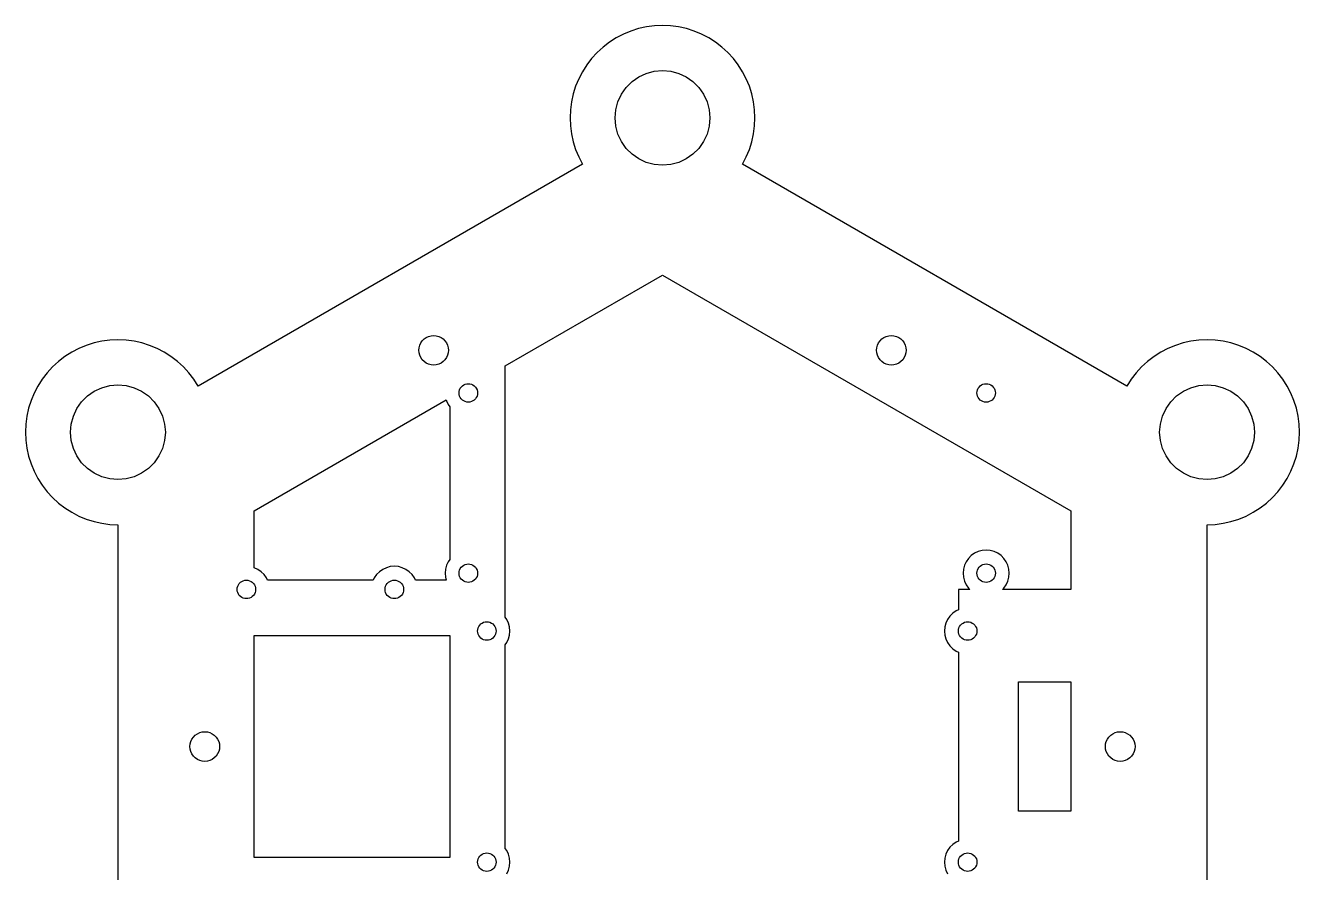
# Model space of a CAD drawing. Header units: metres. Extents: x -69 to 69, y -78 to 78.
# Drawn here: x -68.9 to 68.9, y -13.6 to 78 of the extents above; entities that cross this region are included whole.
import ezdxf

# ---------------------------------------------------------------- set-up
doc = ezdxf.new("R2010")
doc.units = ezdxf.units.M

msp = doc.modelspace()

# ---------------------------------------------------------------- linework, layer by layer
for p, q in [((-3.4202, 77.3969), (-4.22618, 77.0631)), ((-2.58819, 77.6593), (-3.4202, 77.3969)), ((-1.73648, 77.8481), (-2.58819, 77.6593)), ((-0.87156, 77.9619), (-1.73648, 77.8481)), ((0, 78), (-0.87156, 77.9619)), ((0.87156, 77.9619), (0, 78)), ((1.73648, 77.8481), (0.87156, 77.9619)), ((2.58819, 77.6593), (1.73648, 77.8481)), ((3.4202, 77.3969), (2.58819, 77.6593)), ((4.22618, 77.0631), (3.4202, 77.3969)), ((-5.73576, 76.1915), (-6.42788, 75.6604)), ((-5, 76.6603), (-5.73576, 76.1915)), ((-4.22618, 77.0631), (-5, 76.6603)), ((5, 76.6603), (4.22618, 77.0631)), ((5.73576, 76.1915), (5, 76.6603)), ((6.42788, 75.6604), (5.73576, 76.1915)), ((-7.66044, 74.4279), (-8.19152, 73.7358)), ((-7.07107, 75.0711), (-7.66044, 74.4279)), ((-6.42788, 75.6604), (-7.07107, 75.0711)), ((7.07107, 75.0711), (6.42788, 75.6604)), ((7.66044, 74.4279), (7.07107, 75.0711)), ((8.19152, 73.7358), (7.66044, 74.4279)), ((-8.19152, 73.7358), (-8.66025, 73)), ((-1.75285, 72.8159), (-0.88995, 73.0471)), ((-0.88995, 73.0471), (0, 73.125)), ((0, 73.125), (0.88995, 73.0471)), ((0.88995, 73.0471), (1.75285, 72.8159)), ((8.66025, 73), (8.19152, 73.7358)), ((-9.06308, 72.2262), (-9.39693, 71.4202)), ((-8.66025, 73), (-9.06308, 72.2262)), ((-3.92598, 71.2943), (-3.29429, 71.926)), ((-3.29429, 71.926), (-2.5625, 72.4384)), ((-2.5625, 72.4384), (-1.75285, 72.8159)), ((1.75285, 72.8159), (2.5625, 72.4384)), ((2.5625, 72.4384), (3.29429, 71.926)), ((3.29429, 71.926), (3.92598, 71.2943)), ((9.06308, 72.2262), (8.66025, 73)), ((9.39693, 71.4202), (9.06308, 72.2262)), ((-9.65926, 70.5882), (-9.84808, 69.7365)), ((-9.39693, 71.4202), (-9.65926, 70.5882)), ((-4.81592, 69.7529), (-4.43838, 70.5625)), ((-4.43838, 70.5625), (-3.92598, 71.2943)), ((3.92598, 71.2943), (4.43838, 70.5625)), ((4.43838, 70.5625), (4.81592, 69.7529)), ((9.65926, 70.5882), (9.39693, 71.4202)), ((9.84808, 69.7365), (9.65926, 70.5882)), ((-9.84808, 69.7365), (-9.96195, 68.8716)), ((-5.125, 68), (-5.04714, 68.8899)), ((-5.04714, 68.8899), (-4.81592, 69.7529)), ((4.81592, 69.7529), (5.04714, 68.8899)), ((5.04714, 68.8899), (5.125, 68)), ((9.96195, 68.8716), (9.84808, 69.7365)), ((-9.96195, 68.8716), (-10, 68)), ((-10, 68), (-9.96195, 67.1284)), ((-5.04714, 67.1101), (-5.125, 68)), ((5.125, 68), (5.04714, 67.1101)), ((10, 68), (9.96195, 68.8716)), ((9.96195, 67.1284), (10, 68)), ((-9.96195, 67.1284), (-9.84808, 66.2635)), ((-9.84808, 66.2635), (-9.65926, 65.4118)), ((-4.81592, 66.2471), (-5.04714, 67.1101)), ((-4.43838, 65.4375), (-4.81592, 66.2471)), ((4.81592, 66.2471), (4.43838, 65.4375)), ((5.04714, 67.1101), (4.81592, 66.2471)), ((9.65926, 65.4118), (9.84808, 66.2635)), ((9.84808, 66.2635), (9.96195, 67.1284)), ((-9.65926, 65.4118), (-9.39693, 64.5798)), ((-3.92598, 64.7057), (-4.43838, 65.4375)), ((4.43838, 65.4375), (3.92598, 64.7057)), ((9.39693, 64.5798), (9.65926, 65.4118)), ((-9.39693, 64.5798), (-9.06308, 63.7738)), ((-9.06308, 63.7738), (-8.66025, 63)), ((-3.29429, 64.074), (-3.92598, 64.7057)), ((-2.5625, 63.5616), (-3.29429, 64.074)), ((-1.75285, 63.1841), (-2.5625, 63.5616)), ((2.5625, 63.5616), (1.75285, 63.1841)), ((3.29429, 64.074), (2.5625, 63.5616)), ((3.92598, 64.7057), (3.29429, 64.074)), ((8.66025, 63), (9.06308, 63.7738)), ((9.06308, 63.7738), (9.39693, 64.5798)), ((-8.66025, 63), (-50.2295, 39)), ((-0.88995, 62.9529), (-1.75285, 63.1841)), ((0, 62.875), (-0.88995, 62.9529)), ((0.88995, 62.9529), (0, 62.875)), ((1.75285, 63.1841), (0.88995, 62.9529)), ((50.2295, 39), (8.66025, 63)), ((-17, 41.185), (0, 51)), ((0, 51), (44.1673, 25.5)), ((-25.9757, 43.8967), (-25.7785, 44.0939)), ((-25.7785, 44.0939), (-25.55, 44.2539)), ((-25.55, 44.2539), (-25.2972, 44.3718)), ((-25.2972, 44.3718), (-25.0278, 44.4439)), ((-25.0278, 44.4439), (-24.75, 44.4683)), ((-24.75, 44.4683), (-24.4722, 44.4439)), ((-24.4722, 44.4439), (-24.2028, 44.3718)), ((-24.2028, 44.3718), (-23.95, 44.2539)), ((-23.95, 44.2539), (-23.7215, 44.0939)), ((-23.7215, 44.0939), (-23.5243, 43.8967)), ((23.5243, 43.8967), (23.7215, 44.0939)), ((23.7215, 44.0939), (23.95, 44.2539)), ((23.95, 44.2539), (24.2028, 44.3718)), ((24.2028, 44.3718), (24.4722, 44.4439)), ((24.4722, 44.4439), (24.75, 44.4683)), ((24.75, 44.4683), (25.0278, 44.4439)), ((25.0278, 44.4439), (25.2972, 44.3718)), ((25.2972, 44.3718), (25.55, 44.2539)), ((25.55, 44.2539), (25.7785, 44.0939)), ((25.7785, 44.0939), (25.9757, 43.8967)), ((-63.1159, 43.0631), (-63.8897, 42.6603)), ((-62.3099, 43.3969), (-63.1159, 43.0631)), ((-61.4779, 43.6593), (-62.3099, 43.3969)), ((-60.6262, 43.8481), (-61.4779, 43.6593)), ((-59.7613, 43.9619), (-60.6262, 43.8481)), ((-58.8897, 44), (-59.7613, 43.9619)), ((-58.0182, 43.9619), (-58.8897, 44)), ((-57.1532, 43.8481), (-58.0182, 43.9619)), ((-56.3015, 43.6593), (-57.1532, 43.8481)), ((-55.4695, 43.3969), (-56.3015, 43.6593)), ((-54.6635, 43.0631), (-55.4695, 43.3969)), ((-53.8897, 42.6603), (-54.6635, 43.0631)), ((-26.35, 42.8683), (-26.3257, 43.1461)), ((-26.3257, 42.5904), (-26.35, 42.8683)), ((-26.3257, 43.1461), (-26.2535, 43.4155)), ((-26.2535, 43.4155), (-26.1356, 43.6683)), ((-26.1356, 43.6683), (-25.9757, 43.8967)), ((-23.5243, 43.8967), (-23.3644, 43.6683)), ((-23.3644, 43.6683), (-23.2465, 43.4155)), ((-23.2465, 43.4155), (-23.1743, 43.1461)), ((-23.1743, 43.1461), (-23.15, 42.8683)), ((-23.15, 42.8683), (-23.1743, 42.5904)), ((23.15, 42.8683), (23.1743, 43.1461)), ((23.1743, 42.5904), (23.15, 42.8683)), ((23.1743, 43.1461), (23.2465, 43.4155)), ((23.2465, 43.4155), (23.3644, 43.6683)), ((23.3644, 43.6683), (23.5243, 43.8967)), ((25.9757, 43.8967), (26.1356, 43.6683)), ((26.1356, 43.6683), (26.2535, 43.4155)), ((26.2535, 43.4155), (26.3257, 43.1461)), ((26.3257, 43.1461), (26.35, 42.8683)), ((26.35, 42.8683), (26.3257, 42.5904)), ((54.6635, 43.0631), (53.8897, 42.6603)), ((55.4695, 43.3969), (54.6635, 43.0631)), ((56.3015, 43.6593), (55.4695, 43.3969)), ((57.1532, 43.8481), (56.3015, 43.6593)), ((58.0182, 43.9619), (57.1532, 43.8481)), ((58.8897, 44), (58.0182, 43.9619)), ((59.7613, 43.9619), (58.8897, 44)), ((60.6262, 43.8481), (59.7613, 43.9619)), ((61.4779, 43.6593), (60.6262, 43.8481)), ((62.3099, 43.3969), (61.4779, 43.6593)), ((63.1159, 43.0631), (62.3099, 43.3969)), ((63.8897, 42.6603), (63.1159, 43.0631)), ((-65.3176, 41.6604), (-65.9608, 41.0711)), ((-64.6255, 42.1915), (-65.3176, 41.6604)), ((-63.8897, 42.6603), (-64.6255, 42.1915)), ((-53.154, 42.1915), (-53.8897, 42.6603)), ((-52.4619, 41.6604), (-53.154, 42.1915)), ((-51.8187, 41.0711), (-52.4619, 41.6604)), ((-26.2535, 42.321), (-26.3257, 42.5904)), ((-26.1356, 42.0683), (-26.2535, 42.321)), ((-25.9757, 41.8398), (-26.1356, 42.0683)), ((-25.7785, 41.6426), (-25.9757, 41.8398)), ((-25.55, 41.4826), (-25.7785, 41.6426)), ((-25.2972, 41.3647), (-25.55, 41.4826)), ((-25.0278, 41.2926), (-25.2972, 41.3647)), ((-24.2028, 41.3647), (-24.4722, 41.2926)), ((-23.95, 41.4826), (-24.2028, 41.3647)), ((-23.7215, 41.6426), (-23.95, 41.4826)), ((-23.5243, 41.8398), (-23.7215, 41.6426)), ((-23.3644, 42.0683), (-23.5243, 41.8398)), ((-23.2465, 42.321), (-23.3644, 42.0683)), ((-23.1743, 42.5904), (-23.2465, 42.321)), ((23.2465, 42.321), (23.1743, 42.5904)), ((23.3644, 42.0683), (23.2465, 42.321)), ((23.5243, 41.8398), (23.3644, 42.0683)), ((23.7215, 41.6426), (23.5243, 41.8398)), ((23.95, 41.4826), (23.7215, 41.6426)), ((24.2028, 41.3647), (23.95, 41.4826)), ((24.4722, 41.2926), (24.2028, 41.3647)), ((25.2972, 41.3647), (25.0278, 41.2926)), ((25.55, 41.4826), (25.2972, 41.3647)), ((25.7785, 41.6426), (25.55, 41.4826)), ((25.9757, 41.8398), (25.7785, 41.6426)), ((26.1356, 42.0683), (25.9757, 41.8398)), ((26.2535, 42.321), (26.1356, 42.0683)), ((26.3257, 42.5904), (26.2535, 42.321)), ((52.4619, 41.6604), (51.8187, 41.0711)), ((53.154, 42.1915), (52.4619, 41.6604)), ((53.8897, 42.6603), (53.154, 42.1915)), ((64.6255, 42.1915), (63.8897, 42.6603)), ((65.3176, 41.6604), (64.6255, 42.1915)), ((65.9608, 41.0711), (65.3176, 41.6604)), ((-66.5502, 40.4279), (-67.0812, 39.7358)), ((-65.9608, 41.0711), (-66.5502, 40.4279)), ((-51.2293, 40.4279), (-51.8187, 41.0711)), ((-50.6982, 39.7358), (-51.2293, 40.4279)), ((-24.75, 41.2683), (-25.0278, 41.2926)), ((-24.4722, 41.2926), (-24.75, 41.2683)), ((-17, 13.9857), (-17, 41.185)), ((24.75, 41.2683), (24.4722, 41.2926)), ((25.0278, 41.2926), (24.75, 41.2683)), ((51.2293, 40.4279), (50.6982, 39.7358)), ((51.8187, 41.0711), (51.2293, 40.4279)), ((66.5502, 40.4279), (65.9608, 41.0711)), ((67.0812, 39.7358), (66.5502, 40.4279)), ((-67.55, 39), (-67.9528, 38.2262)), ((-67.0812, 39.7358), (-67.55, 39)), ((-61.4522, 38.4384), (-60.6426, 38.8159)), ((-60.6426, 38.8159), (-59.7797, 39.0471)), ((-59.7797, 39.0471), (-58.8897, 39.125)), ((-58.8897, 39.125), (-57.9998, 39.0471)), ((-57.9998, 39.0471), (-57.1369, 38.8159)), ((-57.1369, 38.8159), (-56.3272, 38.4384)), ((-50.2295, 39), (-50.6982, 39.7358)), ((-21.9848, 38.4236), (-21.9397, 38.592)), ((-21.9397, 38.592), (-21.866, 38.75)), ((-21.866, 38.75), (-21.766, 38.8928)), ((-21.766, 38.8928), (-21.6428, 39.016)), ((-21.6428, 39.016), (-21.5, 39.116)), ((-21.5, 39.116), (-21.342, 39.1897)), ((-21.342, 39.1897), (-21.1736, 39.2348)), ((-21.1736, 39.2348), (-21, 39.25)), ((-21, 39.25), (-20.8264, 39.2348)), ((-20.8264, 39.2348), (-20.658, 39.1897)), ((-20.658, 39.1897), (-20.5, 39.116)), ((-20.5, 39.116), (-20.3572, 39.016)), ((-20.3572, 39.016), (-20.234, 38.8928)), ((-20.234, 38.8928), (-20.134, 38.75)), ((-20.134, 38.75), (-20.0603, 38.592)), ((-20.0603, 38.592), (-20.0152, 38.4236)), ((34.0152, 38.4236), (34.0603, 38.592)), ((34.0603, 38.592), (34.134, 38.75)), ((34.134, 38.75), (34.234, 38.8928)), ((34.234, 38.8928), (34.3572, 39.016)), ((34.3572, 39.016), (34.5, 39.116)), ((34.5, 39.116), (34.658, 39.1897)), ((34.658, 39.1897), (34.8264, 39.2348)), ((34.8264, 39.2348), (35, 39.25)), ((35, 39.25), (35.1736, 39.2348)), ((35.1736, 39.2348), (35.342, 39.1897)), ((35.342, 39.1897), (35.5, 39.116)), ((35.5, 39.116), (35.6428, 39.016)), ((35.6428, 39.016), (35.766, 38.8928)), ((35.766, 38.8928), (35.866, 38.75)), ((35.866, 38.75), (35.9397, 38.592)), ((35.9397, 38.592), (35.9848, 38.4236)), ((50.6982, 39.7358), (50.2295, 39)), ((50.2295, 39), (50.2295, 39)), ((56.3272, 38.4384), (57.1369, 38.8159)), ((57.1369, 38.8159), (57.9998, 39.0471)), ((57.9998, 39.0471), (58.8897, 39.125)), ((58.8897, 39.125), (59.7797, 39.0471)), ((59.7797, 39.0471), (60.6426, 38.8159)), ((60.6426, 38.8159), (61.4522, 38.4384)), ((67.55, 39), (67.0812, 39.7358)), ((67.9528, 38.2262), (67.55, 39)), ((-68.2867, 37.4202), (-68.549, 36.5882)), ((-67.9528, 38.2262), (-68.2867, 37.4202)), ((-63.3281, 36.5625), (-62.8157, 37.2943)), ((-62.8157, 37.2943), (-62.184, 37.926)), ((-62.184, 37.926), (-61.4522, 38.4384)), ((-56.3272, 38.4384), (-55.5954, 37.926)), ((-55.5954, 37.926), (-54.9637, 37.2943)), ((-54.9637, 37.2943), (-54.4513, 36.5625)), ((-44.1673, 25.5), (-23.3781, 37.5027)), ((-23.3781, 37.5027), (-23.3492, 37.3949)), ((-23.3492, 37.3949), (-23.1651, 37)), ((-22, 38.25), (-21.9848, 38.4236)), ((-21.9848, 38.0764), (-22, 38.25)), ((-21.9397, 37.908), (-21.9848, 38.0764)), ((-21.866, 37.75), (-21.9397, 37.908)), ((-21.766, 37.6072), (-21.866, 37.75)), ((-21.6428, 37.484), (-21.766, 37.6072)), ((-21.5, 37.384), (-21.6428, 37.484)), ((-21.342, 37.3103), (-21.5, 37.384)), ((-21.1736, 37.2652), (-21.342, 37.3103)), ((-21, 37.25), (-21.1736, 37.2652)), ((-20.8264, 37.2652), (-21, 37.25)), ((-20.658, 37.3103), (-20.8264, 37.2652)), ((-20.5, 37.384), (-20.658, 37.3103)), ((-20.3572, 37.484), (-20.5, 37.384)), ((-20.234, 37.6072), (-20.3572, 37.484)), ((-20.134, 37.75), (-20.234, 37.6072)), ((-20.0603, 37.908), (-20.134, 37.75)), ((-20.0152, 38.0764), (-20.0603, 37.908)), ((-20.0152, 38.4236), (-20, 38.25)), ((-20, 38.25), (-20.0152, 38.0764)), ((34, 38.25), (34.0152, 38.4236)), ((34.0152, 38.0764), (34, 38.25)), ((34.0603, 37.908), (34.0152, 38.0764)), ((34.134, 37.75), (34.0603, 37.908)), ((34.234, 37.6072), (34.134, 37.75)), ((34.3572, 37.484), (34.234, 37.6072)), ((34.5, 37.384), (34.3572, 37.484)), ((34.658, 37.3103), (34.5, 37.384)), ((34.8264, 37.2652), (34.658, 37.3103)), ((35, 37.25), (34.8264, 37.2652)), ((35.1736, 37.2652), (35, 37.25)), ((35.342, 37.3103), (35.1736, 37.2652)), ((35.5, 37.384), (35.342, 37.3103)), ((35.6428, 37.484), (35.5, 37.384)), ((35.766, 37.6072), (35.6428, 37.484)), ((35.866, 37.75), (35.766, 37.6072)), ((35.9397, 37.908), (35.866, 37.75)), ((35.9848, 38.0764), (35.9397, 37.908)), ((35.9848, 38.4236), (36, 38.25)), ((36, 38.25), (35.9848, 38.0764)), ((54.4513, 36.5625), (54.9637, 37.2943)), ((54.9637, 37.2943), (55.5954, 37.926)), ((55.5954, 37.926), (56.3272, 38.4384)), ((61.4522, 38.4384), (62.184, 37.926)), ((62.184, 37.926), (62.8157, 37.2943)), ((62.8157, 37.2943), (63.3281, 36.5625)), ((68.2867, 37.4202), (67.9528, 38.2262)), ((68.549, 36.5882), (68.2867, 37.4202)), ((-68.549, 36.5882), (-68.7378, 35.7365)), ((-63.7057, 35.7529), (-63.3281, 36.5625)), ((-54.4513, 36.5625), (-54.0738, 35.7529)), ((-23.1651, 37), (-23, 36.7643)), ((-23, 36.7643), (-23, 20.2357)), ((54.0738, 35.7529), (54.4513, 36.5625)), ((63.3281, 36.5625), (63.7057, 35.7529)), ((68.7378, 35.7365), (68.549, 36.5882)), ((-68.8517, 34.8716), (-68.8897, 34)), ((-68.7378, 35.7365), (-68.8517, 34.8716)), ((-64.0147, 34), (-63.9369, 34.8899)), ((-63.9369, 34.8899), (-63.7057, 35.7529)), ((-54.0738, 35.7529), (-53.8426, 34.8899)), ((-53.8426, 34.8899), (-53.7647, 34)), ((53.7647, 34), (53.8426, 34.8899)), ((53.8426, 34.8899), (54.0738, 35.7529)), ((63.7057, 35.7529), (63.9369, 34.8899)), ((63.9369, 34.8899), (64.0147, 34)), ((68.8517, 34.8716), (68.7378, 35.7365)), ((68.8897, 34), (68.8517, 34.8716)), ((-68.8897, 34), (-68.8517, 33.1284)), ((-68.8517, 33.1284), (-68.7378, 32.2635)), ((-63.9369, 33.1101), (-64.0147, 34)), ((-63.7057, 32.2471), (-63.9369, 33.1101)), ((-53.8426, 33.1101), (-54.0738, 32.2471)), ((-53.7647, 34), (-53.8426, 33.1101)), ((53.8426, 33.1101), (53.7647, 34)), ((54.0738, 32.2471), (53.8426, 33.1101)), ((63.9369, 33.1101), (63.7057, 32.2471)), ((64.0147, 34), (63.9369, 33.1101)), ((68.7378, 32.2635), (68.8517, 33.1284)), ((68.8517, 33.1284), (68.8897, 34)), ((-68.7378, 32.2635), (-68.549, 31.4118)), ((-63.3281, 31.4375), (-63.7057, 32.2471)), ((-54.0738, 32.2471), (-54.4513, 31.4375)), ((54.4513, 31.4375), (54.0738, 32.2471)), ((63.7057, 32.2471), (63.3281, 31.4375)), ((68.549, 31.4118), (68.7378, 32.2635)), ((-68.549, 31.4118), (-68.2867, 30.5798)), ((-68.2867, 30.5798), (-67.9528, 29.7738)), ((-62.8157, 30.7057), (-63.3281, 31.4375)), ((-62.184, 30.074), (-62.8157, 30.7057)), ((-54.9637, 30.7057), (-55.5954, 30.074)), ((-54.4513, 31.4375), (-54.9637, 30.7057)), ((54.9637, 30.7057), (54.4513, 31.4375)), ((55.5954, 30.074), (54.9637, 30.7057)), ((62.8157, 30.7057), (62.184, 30.074)), ((63.3281, 31.4375), (62.8157, 30.7057)), ((67.9528, 29.7738), (68.2867, 30.5798)), ((68.2867, 30.5798), (68.549, 31.4118)), ((-67.9528, 29.7738), (-67.55, 29)), ((-67.55, 29), (-67.0812, 28.2642)), ((-61.4522, 29.5616), (-62.184, 30.074)), ((-60.6426, 29.1841), (-61.4522, 29.5616)), ((-59.7797, 28.9529), (-60.6426, 29.1841)), ((-58.8897, 28.875), (-59.7797, 28.9529)), ((-57.9998, 28.9529), (-58.8897, 28.875)), ((-57.1369, 29.1841), (-57.9998, 28.9529)), ((-56.3272, 29.5616), (-57.1369, 29.1841)), ((-55.5954, 30.074), (-56.3272, 29.5616)), ((56.3272, 29.5616), (55.5954, 30.074)), ((57.1369, 29.1841), (56.3272, 29.5616)), ((57.9998, 28.9529), (57.1369, 29.1841)), ((58.8897, 28.875), (57.9998, 28.9529)), ((59.7797, 28.9529), (58.8897, 28.875)), ((60.6426, 29.1841), (59.7797, 28.9529)), ((61.4522, 29.5616), (60.6426, 29.1841)), ((62.184, 30.074), (61.4522, 29.5616)), ((67.0812, 28.2642), (67.55, 29)), ((67.55, 29), (67.9528, 29.7738)), ((-67.0812, 28.2642), (-66.5502, 27.5721)), ((-66.5502, 27.5721), (-65.9608, 26.9289)), ((65.9608, 26.9289), (66.5502, 27.5721)), ((66.5502, 27.5721), (67.0812, 28.2642)), ((-65.9608, 26.9289), (-65.3176, 26.3396)), ((-65.3176, 26.3396), (-64.6255, 25.8085)), ((64.6255, 25.8085), (65.3176, 26.3396)), ((65.3176, 26.3396), (65.9608, 26.9289)), ((-64.6255, 25.8085), (-63.8897, 25.3397)), ((-63.8897, 25.3397), (-63.1159, 24.9369)), ((-63.1159, 24.9369), (-62.3099, 24.6031)), ((-44.1673, 19.3552), (-44.1673, 25.5)), ((44.1673, 25.5), (44.1673, 17)), ((62.3099, 24.6031), (63.1159, 24.9369)), ((63.1159, 24.9369), (63.8897, 25.3397)), ((63.8897, 25.3397), (64.6255, 25.8085)), ((-62.3099, 24.6031), (-61.4779, 24.3407)), ((-61.4779, 24.3407), (-60.6262, 24.1519)), ((-60.6262, 24.1519), (-59.7613, 24.0381)), ((-59.7613, 24.0381), (-58.8897, 24)), ((-58.8897, 24), (-58.8897, -24)), ((58.8897, 24), (59.7613, 24.0381)), ((58.8897, -24), (58.8897, 24)), ((59.7613, 24.0381), (60.6262, 24.1519)), ((60.6262, 24.1519), (61.4779, 24.3407)), ((61.4779, 24.3407), (62.3099, 24.6031)), ((33.75, 20.9151), (33.393, 20.6651)), ((34.1449, 21.0992), (33.75, 20.9151)), ((34.5659, 21.212), (34.1449, 21.0992)), ((35, 21.25), (34.5659, 21.212)), ((35.4341, 21.212), (35, 21.25)), ((35.8551, 21.0992), (35.4341, 21.212)), ((36.25, 20.9151), (35.8551, 21.0992)), ((36.607, 20.6651), (36.25, 20.9151)), ((-44.1449, 19.3492), (-44.1673, 19.3552)), ((-43.75, 19.1651), (-44.1449, 19.3492)), ((-29.8551, 19.3492), (-30.25, 19.1651)), ((-29.4341, 19.462), (-29.8551, 19.3492)), ((-29, 19.5), (-29.4341, 19.462)), ((-28.5659, 19.462), (-29, 19.5)), ((-28.1449, 19.3492), (-28.5659, 19.462)), ((-27.75, 19.1651), (-28.1449, 19.3492)), ((-23.3492, 19.6051), (-23.462, 19.1841)), ((-23.1651, 20), (-23.3492, 19.6051)), ((-23, 20.2357), (-23.1651, 20)), ((-21.866, 19.25), (-21.766, 19.3928)), ((-21.766, 19.3928), (-21.6428, 19.516)), ((-21.6428, 19.516), (-21.5, 19.616)), ((-21.5, 19.616), (-21.342, 19.6897)), ((-21.342, 19.6897), (-21.1736, 19.7348)), ((-21.1736, 19.7348), (-21, 19.75)), ((-21, 19.75), (-20.8264, 19.7348)), ((-20.8264, 19.7348), (-20.658, 19.6897)), ((-20.658, 19.6897), (-20.5, 19.616)), ((-20.5, 19.616), (-20.3572, 19.516)), ((-20.3572, 19.516), (-20.234, 19.3928)), ((-20.234, 19.3928), (-20.134, 19.25)), ((32.6508, 19.6051), (32.538, 19.1841)), ((32.8349, 20), (32.6508, 19.6051)), ((33.0849, 20.357), (32.8349, 20)), ((33.393, 20.6651), (33.0849, 20.357)), ((34.134, 19.25), (34.234, 19.3928)), ((34.234, 19.3928), (34.3572, 19.516)), ((34.3572, 19.516), (34.5, 19.616)), ((34.5, 19.616), (34.658, 19.6897)), ((34.658, 19.6897), (34.8264, 19.7348)), ((34.8264, 19.7348), (35, 19.75)), ((35, 19.75), (35.1736, 19.7348)), ((35.1736, 19.7348), (35.342, 19.6897)), ((35.342, 19.6897), (35.5, 19.616)), ((35.5, 19.616), (35.6428, 19.516)), ((35.6428, 19.516), (35.766, 19.3928)), ((35.766, 19.3928), (35.866, 19.25)), ((36.9151, 20.357), (36.607, 20.6651)), ((37.1651, 20), (36.9151, 20.357)), ((37.3492, 19.6051), (37.1651, 20)), ((37.462, 19.1841), (37.3492, 19.6051)), ((-45.5, 17.866), (-45.342, 17.9397)), ((-45.342, 17.9397), (-45.1736, 17.9848)), ((-45.1736, 17.9848), (-45, 18)), ((-45, 18), (-44.8264, 17.9848)), ((-44.8264, 17.9848), (-44.658, 17.9397)), ((-44.658, 17.9397), (-44.5, 17.866)), ((-43.393, 18.9151), (-43.75, 19.1651)), ((-43.0849, 18.607), (-43.393, 18.9151)), ((-42.8349, 18.25), (-43.0849, 18.607)), ((-42.7184, 18), (-42.8349, 18.25)), ((-31.2816, 18), (-42.7184, 18)), ((-31.1651, 18.25), (-31.2816, 18)), ((-30.9151, 18.607), (-31.1651, 18.25)), ((-30.607, 18.9151), (-30.9151, 18.607)), ((-30.25, 19.1651), (-30.607, 18.9151)), ((-29.5, 17.866), (-29.342, 17.9397)), ((-29.342, 17.9397), (-29.1736, 17.9848)), ((-29.1736, 17.9848), (-29, 18)), ((-29, 18), (-28.8264, 17.9848)), ((-28.8264, 17.9848), (-28.658, 17.9397)), ((-28.658, 17.9397), (-28.5, 17.866)), ((-27.393, 18.9151), (-27.75, 19.1651)), ((-27.0849, 18.607), (-27.393, 18.9151)), ((-26.8349, 18.25), (-27.0849, 18.607)), ((-26.7184, 18), (-26.8349, 18.25)), ((-23.3774, 18), (-26.7184, 18)), ((-23.462, 19.1841), (-23.5, 18.75)), ((-23.5, 18.75), (-23.462, 18.3159)), ((-23.462, 18.3159), (-23.3774, 18)), ((-22, 18.75), (-21.9848, 18.9236)), ((-21.9848, 18.5764), (-22, 18.75)), ((-21.9848, 18.9236), (-21.9397, 19.092)), ((-21.9397, 18.408), (-21.9848, 18.5764)), ((-21.9397, 19.092), (-21.866, 19.25)), ((-21.866, 18.25), (-21.9397, 18.408)), ((-21.766, 18.1072), (-21.866, 18.25)), ((-21.6428, 17.984), (-21.766, 18.1072)), ((-21.5, 17.884), (-21.6428, 17.984)), ((-20.3572, 17.984), (-20.5, 17.884)), ((-20.234, 18.1072), (-20.3572, 17.984)), ((-20.134, 18.25), (-20.234, 18.1072)), ((-20.134, 19.25), (-20.0603, 19.092)), ((-20.0603, 18.408), (-20.134, 18.25)), ((-20.0603, 19.092), (-20.0152, 18.9236)), ((-20.0152, 18.5764), (-20.0603, 18.408)), ((-20.0152, 18.9236), (-20, 18.75)), ((-20, 18.75), (-20.0152, 18.5764)), ((32.538, 19.1841), (32.5, 18.75)), ((32.5, 18.75), (32.538, 18.3159)), ((32.538, 18.3159), (32.6508, 17.8949)), ((34, 18.75), (34.0152, 18.9236)), ((34.0152, 18.5764), (34, 18.75)), ((34.0152, 18.9236), (34.0603, 19.092)), ((34.0603, 18.408), (34.0152, 18.5764)), ((34.0603, 19.092), (34.134, 19.25)), ((34.134, 18.25), (34.0603, 18.408)), ((34.234, 18.1072), (34.134, 18.25)), ((34.3572, 17.984), (34.234, 18.1072)), ((34.5, 17.884), (34.3572, 17.984)), ((35.6428, 17.984), (35.5, 17.884)), ((35.766, 18.1072), (35.6428, 17.984)), ((35.866, 18.25), (35.766, 18.1072)), ((35.866, 19.25), (35.9397, 19.092)), ((35.9397, 18.408), (35.866, 18.25)), ((35.9397, 19.092), (35.9848, 18.9236)), ((35.9848, 18.5764), (35.9397, 18.408)), ((35.9848, 18.9236), (36, 18.75)), ((36, 18.75), (35.9848, 18.5764)), ((37.3492, 17.8949), (37.462, 18.3159)), ((37.5, 18.75), (37.462, 19.1841)), ((37.462, 18.3159), (37.5, 18.75)), ((-46, 17), (-45.9848, 17.1736)), ((-45.9848, 16.8264), (-46, 17)), ((-45.9848, 17.1736), (-45.9397, 17.342)), ((-45.9397, 16.658), (-45.9848, 16.8264)), ((-45.9397, 17.342), (-45.866, 17.5)), ((-45.866, 16.5), (-45.9397, 16.658)), ((-45.866, 17.5), (-45.766, 17.6428)), ((-45.766, 17.6428), (-45.6428, 17.766)), ((-45.6428, 17.766), (-45.5, 17.866)), ((-44.5, 17.866), (-44.3572, 17.766)), ((-44.3572, 17.766), (-44.234, 17.6428)), ((-44.234, 17.6428), (-44.134, 17.5)), ((-44.134, 17.5), (-44.0603, 17.342)), ((-44.0603, 16.658), (-44.134, 16.5)), ((-44.0603, 17.342), (-44.0152, 17.1736)), ((-44.0152, 16.8264), (-44.0603, 16.658)), ((-44.0152, 17.1736), (-44, 17)), ((-44, 17), (-44.0152, 16.8264)), ((-30, 17), (-29.9848, 17.1736)), ((-29.9848, 16.8264), (-30, 17)), ((-29.9848, 17.1736), (-29.9397, 17.342)), ((-29.9397, 16.658), (-29.9848, 16.8264)), ((-29.9397, 17.342), (-29.866, 17.5)), ((-29.866, 16.5), (-29.9397, 16.658)), ((-29.866, 17.5), (-29.766, 17.6428)), ((-29.766, 17.6428), (-29.6428, 17.766)), ((-29.6428, 17.766), (-29.5, 17.866)), ((-28.5, 17.866), (-28.3572, 17.766)), ((-28.3572, 17.766), (-28.234, 17.6428)), ((-28.234, 17.6428), (-28.134, 17.5)), ((-28.134, 17.5), (-28.0603, 17.342)), ((-28.0603, 16.658), (-28.134, 16.5)), ((-28.0603, 17.342), (-28.0152, 17.1736)), ((-28.0152, 16.8264), (-28.0603, 16.658)), ((-28.0152, 17.1736), (-28, 17)), ((-28, 17), (-28.0152, 16.8264)), ((-21.342, 17.8103), (-21.5, 17.884)), ((-21.1736, 17.7652), (-21.342, 17.8103)), ((-21, 17.75), (-21.1736, 17.7652)), ((-20.8264, 17.7652), (-21, 17.75)), ((-20.658, 17.8103), (-20.8264, 17.7652)), ((-20.5, 17.884), (-20.658, 17.8103)), ((33.2279, 17), (32, 17)), ((32, 17), (32, 14.7816)), ((32.6508, 17.8949), (32.8349, 17.5)), ((32.8349, 17.5), (33.0849, 17.143)), ((33.0849, 17.143), (33.2279, 17)), ((34.658, 17.8103), (34.5, 17.884)), ((34.8264, 17.7652), (34.658, 17.8103)), ((35, 17.75), (34.8264, 17.7652)), ((35.1736, 17.7652), (35, 17.75)), ((35.342, 17.8103), (35.1736, 17.7652)), ((35.5, 17.884), (35.342, 17.8103)), ((36.7721, 17), (36.9151, 17.143)), ((44.1673, 17), (36.7721, 17)), ((36.9151, 17.143), (37.1651, 17.5)), ((37.1651, 17.5), (37.3492, 17.8949)), ((-45.766, 16.3572), (-45.866, 16.5)), ((-45.6428, 16.234), (-45.766, 16.3572)), ((-45.5, 16.134), (-45.6428, 16.234)), ((-45.342, 16.0603), (-45.5, 16.134)), ((-45.1736, 16.0152), (-45.342, 16.0603)), ((-45, 16), (-45.1736, 16.0152)), ((-44.8264, 16.0152), (-45, 16)), ((-44.658, 16.0603), (-44.8264, 16.0152)), ((-44.5, 16.134), (-44.658, 16.0603)), ((-44.3572, 16.234), (-44.5, 16.134)), ((-44.234, 16.3572), (-44.3572, 16.234)), ((-44.134, 16.5), (-44.234, 16.3572)), ((-29.766, 16.3572), (-29.866, 16.5)), ((-29.6428, 16.234), (-29.766, 16.3572)), ((-29.5, 16.134), (-29.6428, 16.234)), ((-29.342, 16.0603), (-29.5, 16.134)), ((-29.1736, 16.0152), (-29.342, 16.0603)), ((-29, 16), (-29.1736, 16.0152)), ((-28.8264, 16.0152), (-29, 16)), ((-28.658, 16.0603), (-28.8264, 16.0152)), ((-28.5, 16.134), (-28.658, 16.0603)), ((-28.3572, 16.234), (-28.5, 16.134)), ((-28.234, 16.3572), (-28.3572, 16.234)), ((-28.134, 16.5), (-28.234, 16.3572)), ((-16.8349, 13.75), (-17, 13.9857)), ((31.0849, 14.107), (30.8349, 13.75)), ((31.393, 14.4151), (31.0849, 14.107)), ((31.75, 14.6651), (31.393, 14.4151)), ((32, 14.7816), (31.75, 14.6651)), ((-20, 12.5), (-19.9848, 12.6736)), ((-19.9848, 12.3264), (-20, 12.5)), ((-19.9848, 12.6736), (-19.9397, 12.842)), ((-19.9397, 12.842), (-19.866, 13)), ((-19.866, 13), (-19.766, 13.1428)), ((-19.766, 13.1428), (-19.6428, 13.266)), ((-19.6428, 13.266), (-19.5, 13.366)), ((-19.5, 13.366), (-19.342, 13.4397)), ((-19.342, 13.4397), (-19.1736, 13.4848)), ((-19.1736, 13.4848), (-19, 13.5)), ((-19, 13.5), (-18.8264, 13.4848)), ((-18.8264, 13.4848), (-18.658, 13.4397)), ((-18.658, 13.4397), (-18.5, 13.366)), ((-18.5, 13.366), (-18.3572, 13.266)), ((-18.3572, 13.266), (-18.234, 13.1428)), ((-18.234, 13.1428), (-18.134, 13)), ((-18.134, 13), (-18.0603, 12.842)), ((-18.0603, 12.842), (-18.0152, 12.6736)), ((-18.0152, 12.6736), (-18, 12.5)), ((-18, 12.5), (-18.0152, 12.3264)), ((-16.6508, 13.3551), (-16.8349, 13.75)), ((-16.538, 12.9341), (-16.6508, 13.3551)), ((-16.5, 12.5), (-16.538, 12.9341)), ((-16.538, 12.0659), (-16.5, 12.5)), ((30.538, 12.9341), (30.5, 12.5)), ((30.5, 12.5), (30.538, 12.0659)), ((30.6508, 13.3551), (30.538, 12.9341)), ((30.8349, 13.75), (30.6508, 13.3551)), ((32, 12.5), (32.0152, 12.6736)), ((32.0152, 12.3264), (32, 12.5)), ((32.0152, 12.6736), (32.0603, 12.842)), ((32.0603, 12.842), (32.134, 13)), ((32.134, 13), (32.234, 13.1428)), ((32.234, 13.1428), (32.3572, 13.266)), ((32.3572, 13.266), (32.5, 13.366)), ((32.5, 13.366), (32.658, 13.4397)), ((32.658, 13.4397), (32.8264, 13.4848)), ((32.8264, 13.4848), (33, 13.5)), ((33, 13.5), (33.1736, 13.4848)), ((33.1736, 13.4848), (33.342, 13.4397)), ((33.342, 13.4397), (33.5, 13.366)), ((33.5, 13.366), (33.6428, 13.266)), ((33.6428, 13.266), (33.766, 13.1428)), ((33.766, 13.1428), (33.866, 13)), ((33.866, 13), (33.9397, 12.842)), ((33.9397, 12.842), (33.9848, 12.6736)), ((33.9848, 12.6736), (34, 12.5)), ((34, 12.5), (33.9848, 12.3264)), ((-44.1673, -12), (-44.1673, 12)), ((-44.1673, 12), (-23, 12)), ((-23, 12), (-23, -12)), ((-19.9397, 12.158), (-19.9848, 12.3264)), ((-19.866, 12), (-19.9397, 12.158)), ((-19.766, 11.8572), (-19.866, 12)), ((-19.6428, 11.734), (-19.766, 11.8572)), ((-19.5, 11.634), (-19.6428, 11.734)), ((-19.342, 11.5603), (-19.5, 11.634)), ((-19.1736, 11.5152), (-19.342, 11.5603)), ((-19, 11.5), (-19.1736, 11.5152)), ((-18.8264, 11.5152), (-19, 11.5)), ((-18.658, 11.5603), (-18.8264, 11.5152)), ((-18.5, 11.634), (-18.658, 11.5603)), ((-18.3572, 11.734), (-18.5, 11.634)), ((-18.234, 11.8572), (-18.3572, 11.734)), ((-18.134, 12), (-18.234, 11.8572)), ((-18.0603, 12.158), (-18.134, 12)), ((-18.0152, 12.3264), (-18.0603, 12.158)), ((-17, 11.0143), (-16.8349, 11.25)), ((-16.8349, 11.25), (-16.6508, 11.6449)), ((-16.6508, 11.6449), (-16.538, 12.0659)), ((30.538, 12.0659), (30.6508, 11.6449)), ((30.6508, 11.6449), (30.8349, 11.25)), ((30.8349, 11.25), (31.0849, 10.893)), ((32.0603, 12.158), (32.0152, 12.3264)), ((32.134, 12), (32.0603, 12.158)), ((32.234, 11.8572), (32.134, 12)), ((32.3572, 11.734), (32.234, 11.8572)), ((32.5, 11.634), (32.3572, 11.734)), ((32.658, 11.5603), (32.5, 11.634)), ((32.8264, 11.5152), (32.658, 11.5603)), ((33, 11.5), (32.8264, 11.5152)), ((33.1736, 11.5152), (33, 11.5)), ((33.342, 11.5603), (33.1736, 11.5152)), ((33.5, 11.634), (33.342, 11.5603)), ((33.6428, 11.734), (33.5, 11.634)), ((33.766, 11.8572), (33.6428, 11.734)), ((33.866, 12), (33.766, 11.8572)), ((33.9397, 12.158), (33.866, 12)), ((33.9848, 12.3264), (33.9397, 12.158)), ((-17, -11.0143), (-17, 11.0143)), ((31.0849, 10.893), (31.393, 10.5849)), ((31.393, 10.5849), (31.75, 10.3349)), ((31.75, 10.3349), (32, 10.2184)), ((32, 10.2184), (32, -10.2184)), ((38.5, -7), (38.5, 7)), ((38.5, 7), (44.1673, 7)), ((44.1673, 7), (44.1673, -7)), ((-50.5285, 1.22567), (-50.3, 1.38564)), ((-50.3, 1.38564), (-50.0472, 1.50351)), ((-50.0472, 1.50351), (-49.7778, 1.57569)), ((-49.7778, 1.57569), (-49.5, 1.6)), ((-49.5, 1.6), (-49.2222, 1.57569)), ((-49.2222, 1.57569), (-48.9528, 1.50351)), ((-48.9528, 1.50351), (-48.7, 1.38564)), ((-48.7, 1.38564), (-48.4715, 1.22567)), ((48.4715, 1.22567), (48.7, 1.38564)), ((48.7, 1.38564), (48.9528, 1.50351)), ((48.9528, 1.50351), (49.2222, 1.57569)), ((49.2222, 1.57569), (49.5, 1.6)), ((49.5, 1.6), (49.7778, 1.57569)), ((49.7778, 1.57569), (50.0472, 1.50351)), ((50.0472, 1.50351), (50.3, 1.38564)), ((50.3, 1.38564), (50.5285, 1.22567)), ((-51.1, 0), (-51.0757, 0.27784)), ((-51.0757, -0.27784), (-51.1, 0)), ((-51.0757, 0.27784), (-51.0035, 0.54723)), ((-51.0035, 0.54723), (-50.8856, 0.8)), ((-50.8856, 0.8), (-50.7257, 1.02846)), ((-50.7257, 1.02846), (-50.5285, 1.22567)), ((-48.4715, 1.22567), (-48.2743, 1.02846)), ((-48.2743, 1.02846), (-48.1144, 0.8)), ((-48.1144, 0.8), (-47.9965, 0.54723)), ((-47.9965, 0.54723), (-47.9243, 0.27784)), ((-47.9243, 0.27784), (-47.9, 0)), ((-47.9, 0), (-47.9243, -0.27784)), ((47.9, 0), (47.9243, 0.27784)), ((47.9243, -0.27784), (47.9, 0)), ((47.9243, 0.27784), (47.9965, 0.54723)), ((47.9965, 0.54723), (48.1144, 0.8)), ((48.1144, 0.8), (48.2743, 1.02846)), ((48.2743, 1.02846), (48.4715, 1.22567)), ((50.5285, 1.22567), (50.7257, 1.02846)), ((50.7257, 1.02846), (50.8856, 0.8)), ((50.8856, 0.8), (51.0035, 0.54723)), ((51.0035, 0.54723), (51.0757, 0.27784)), ((51.0757, 0.27784), (51.1, 0)), ((51.1, 0), (51.0757, -0.27784)), ((-51.0035, -0.54723), (-51.0757, -0.27784)), ((-50.8856, -0.8), (-51.0035, -0.54723)), ((-50.7257, -1.02846), (-50.8856, -0.8)), ((-50.5285, -1.22567), (-50.7257, -1.02846)), ((-50.3, -1.38564), (-50.5285, -1.22567)), ((-48.4715, -1.22567), (-48.7, -1.38564)), ((-48.2743, -1.02846), (-48.4715, -1.22567)), ((-48.1144, -0.8), (-48.2743, -1.02846)), ((-47.9965, -0.54723), (-48.1144, -0.8)), ((-47.9243, -0.27784), (-47.9965, -0.54723)), ((47.9965, -0.54723), (47.9243, -0.27784)), ((48.1144, -0.8), (47.9965, -0.54723)), ((48.2743, -1.02846), (48.1144, -0.8)), ((48.4715, -1.22567), (48.2743, -1.02846)), ((48.7, -1.38564), (48.4715, -1.22567)), ((50.5285, -1.22567), (50.3, -1.38564)), ((50.7257, -1.02846), (50.5285, -1.22567)), ((50.8856, -0.8), (50.7257, -1.02846)), ((51.0035, -0.54723), (50.8856, -0.8)), ((51.0757, -0.27784), (51.0035, -0.54723)), ((-50.0472, -1.50351), (-50.3, -1.38564)), ((-49.7778, -1.57569), (-50.0472, -1.50351)), ((-49.5, -1.6), (-49.7778, -1.57569)), ((-49.2222, -1.57569), (-49.5, -1.6)), ((-48.9528, -1.50351), (-49.2222, -1.57569)), ((-48.7, -1.38564), (-48.9528, -1.50351)), ((48.9528, -1.50351), (48.7, -1.38564)), ((49.2222, -1.57569), (48.9528, -1.50351)), ((49.5, -1.6), (49.2222, -1.57569)), ((49.7778, -1.57569), (49.5, -1.6)), ((50.0472, -1.50351), (49.7778, -1.57569)), ((50.3, -1.38564), (50.0472, -1.50351)), ((44.1673, -7), (38.5, -7)), ((-16.8349, -11.25), (-17, -11.0143)), ((31.0849, -10.893), (30.8349, -11.25)), ((31.393, -10.5849), (31.0849, -10.893)), ((31.75, -10.3349), (31.393, -10.5849)), ((32, -10.2184), (31.75, -10.3349)), ((-23, -12), (-44.1673, -12)), ((-20, -12.5), (-19.9848, -12.3264)), ((-19.9848, -12.3264), (-19.9397, -12.158)), ((-19.9397, -12.158), (-19.866, -12)), ((-19.866, -12), (-19.766, -11.8572)), ((-19.766, -11.8572), (-19.6428, -11.734)), ((-19.6428, -11.734), (-19.5, -11.634)), ((-19.5, -11.634), (-19.342, -11.5603)), ((-19.342, -11.5603), (-19.1736, -11.5152)), ((-19.1736, -11.5152), (-19, -11.5)), ((-19, -11.5), (-18.8264, -11.5152)), ((-18.8264, -11.5152), (-18.658, -11.5603)), ((-18.658, -11.5603), (-18.5, -11.634)), ((-18.5, -11.634), (-18.3572, -11.734)), ((-18.3572, -11.734), (-18.234, -11.8572)), ((-18.234, -11.8572), (-18.134, -12)), ((-18.134, -12), (-18.0603, -12.158)), ((-18.0603, -12.158), (-18.0152, -12.3264)), ((-18.0152, -12.3264), (-18, -12.5)), ((-16.6508, -11.6449), (-16.8349, -11.25)), ((-16.538, -12.0659), (-16.6508, -11.6449)), ((-16.5, -12.5), (-16.538, -12.0659)), ((30.538, -12.0659), (30.5, -12.5)), ((30.6508, -11.6449), (30.538, -12.0659)), ((30.8349, -11.25), (30.6508, -11.6449)), ((32, -12.5), (32.0152, -12.3264)), ((32.0152, -12.3264), (32.0603, -12.158)), ((32.0603, -12.158), (32.134, -12)), ((32.134, -12), (32.234, -11.8572)), ((32.234, -11.8572), (32.3572, -11.734)), ((32.3572, -11.734), (32.5, -11.634)), ((32.5, -11.634), (32.658, -11.5603)), ((32.658, -11.5603), (32.8264, -11.5152)), ((32.8264, -11.5152), (33, -11.5)), ((33, -11.5), (33.1736, -11.5152)), ((33.1736, -11.5152), (33.342, -11.5603)), ((33.342, -11.5603), (33.5, -11.634)), ((33.5, -11.634), (33.6428, -11.734)), ((33.6428, -11.734), (33.766, -11.8572)), ((33.766, -11.8572), (33.866, -12)), ((33.866, -12), (33.9397, -12.158)), ((33.9397, -12.158), (33.9848, -12.3264)), ((33.9848, -12.3264), (34, -12.5)), ((-19.9848, -12.6736), (-20, -12.5)), ((-19.9397, -12.842), (-19.9848, -12.6736)), ((-19.866, -13), (-19.9397, -12.842)), ((-19.766, -13.1428), (-19.866, -13)), ((-19.6428, -13.266), (-19.766, -13.1428)), ((-19.5, -13.366), (-19.6428, -13.266)), ((-19.342, -13.4397), (-19.5, -13.366)), ((-19.1736, -13.4848), (-19.342, -13.4397)), ((-19, -13.5), (-19.1736, -13.4848)), ((-18.8264, -13.4848), (-19, -13.5)), ((-18.658, -13.4397), (-18.8264, -13.4848)), ((-18.5, -13.366), (-18.658, -13.4397)), ((-18.3572, -13.266), (-18.5, -13.366)), ((-18.234, -13.1428), (-18.3572, -13.266)), ((-18.134, -13), (-18.234, -13.1428)), ((-18.0603, -12.842), (-18.134, -13)), ((-18.0152, -12.6736), (-18.0603, -12.842)), ((-18, -12.5), (-18.0152, -12.6736)), ((-16.8349, -13.75), (-16.6508, -13.3551)), ((-16.6508, -13.3551), (-16.538, -12.9341)), ((-16.538, -12.9341), (-16.5, -12.5)), ((30.5, -12.5), (30.538, -12.9341)), ((30.538, -12.9341), (30.6508, -13.3551)), ((30.6508, -13.3551), (30.8349, -13.75)), ((32.0152, -12.6736), (32, -12.5)), ((32.0603, -12.842), (32.0152, -12.6736)), ((32.134, -13), (32.0603, -12.842)), ((32.234, -13.1428), (32.134, -13)), ((32.3572, -13.266), (32.234, -13.1428)), ((32.5, -13.366), (32.3572, -13.266)), ((32.658, -13.4397), (32.5, -13.366)), ((32.8264, -13.4848), (32.658, -13.4397)), ((33, -13.5), (32.8264, -13.4848)), ((33.1736, -13.4848), (33, -13.5)), ((33.342, -13.4397), (33.1736, -13.4848)), ((33.5, -13.366), (33.342, -13.4397)), ((33.6428, -13.266), (33.5, -13.366)), ((33.766, -13.1428), (33.6428, -13.266)), ((33.866, -13), (33.766, -13.1428)), ((33.9397, -12.842), (33.866, -13)), ((33.9848, -12.6736), (33.9397, -12.842)), ((34, -12.5), (33.9848, -12.6736))]:
    msp.add_line(p, q)

doc.saveas('drawing.dxf')
